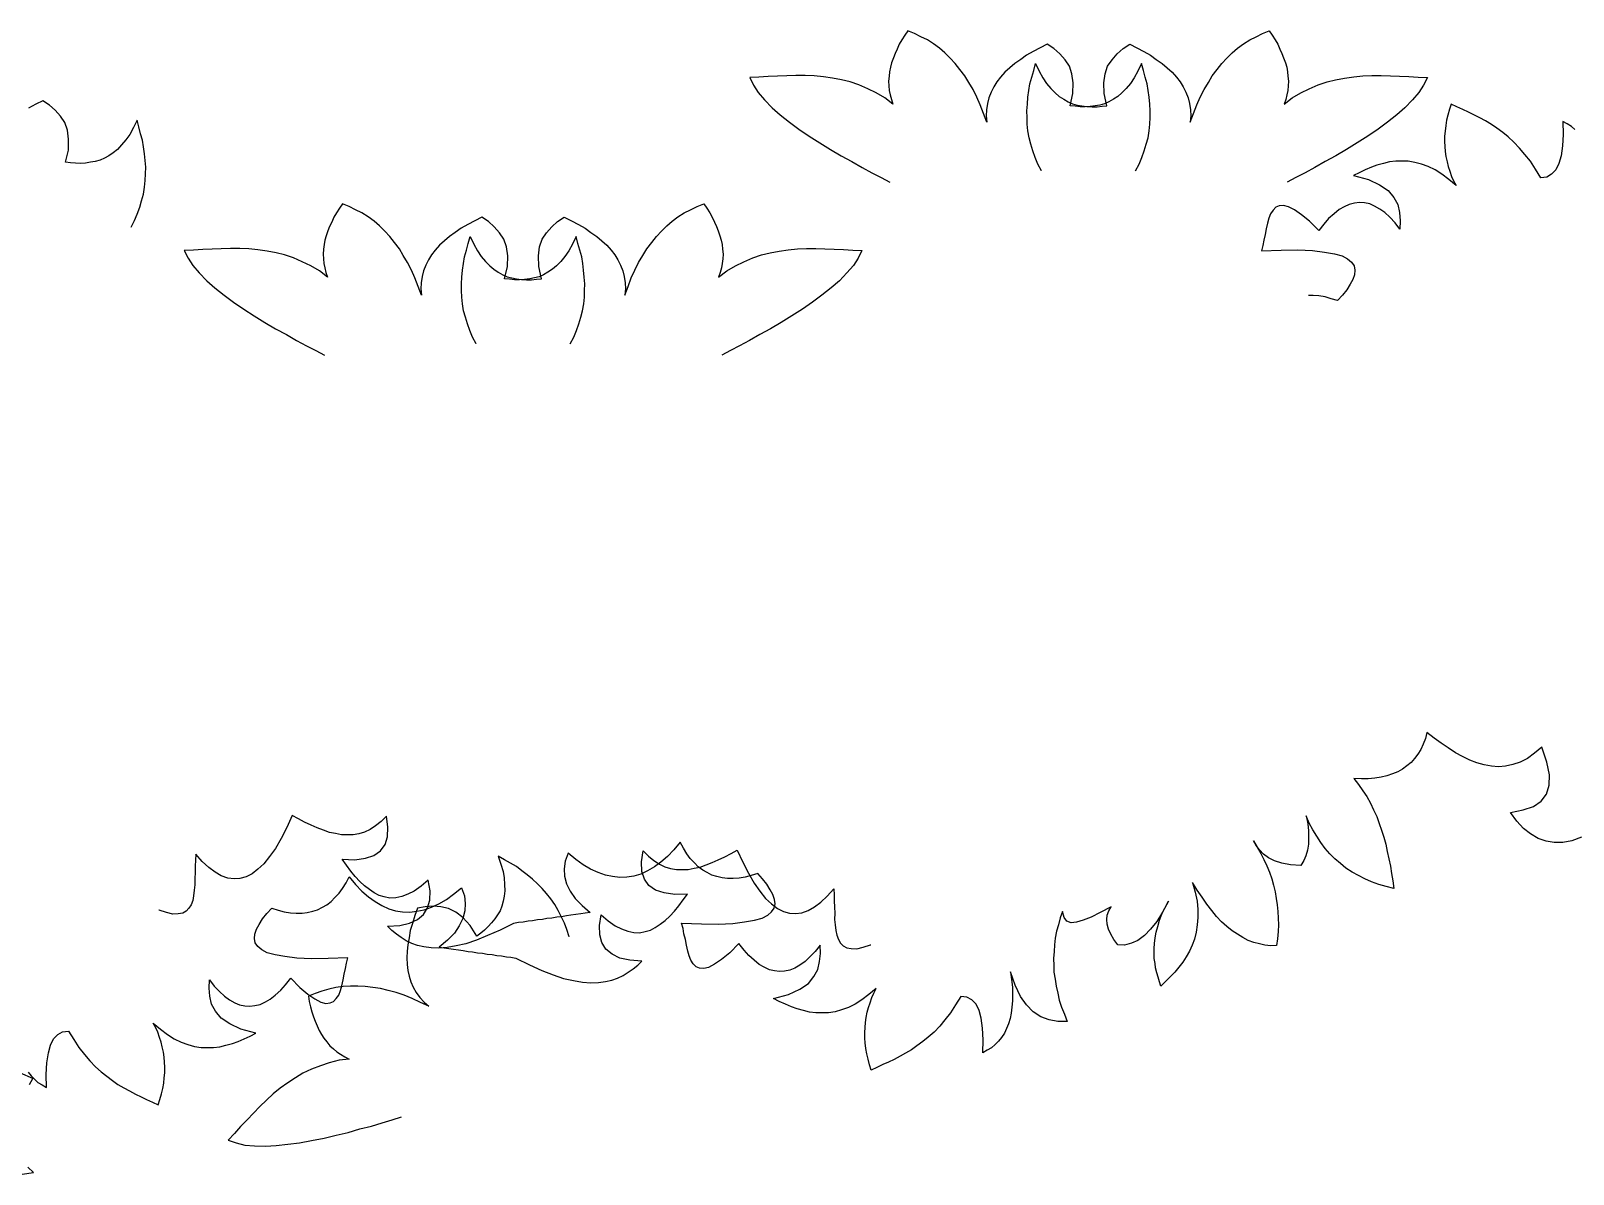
# Model space of a CAD drawing. Extents: x -24232 to 27340, y -23039 to 23489.
# Drawn here: x -10217.3 to -9717.7, y -4729.4 to -4359.1 of the extents above; entities that cross this region are included whole.
import ezdxf

# ---------------------------------------------------------------- set-up
doc = ezdxf.new("R2010")
doc.units = 0
doc.header["$LTSCALE"] = 10
doc.layers.add('1', color=1, linetype='CONTINUOUS')

msp = doc.modelspace()

# ---------------------------------------------------------------- linework, layer by layer
at = {"layer": '1'}
for points in [[(-9859.46, -4404.43), (-9859.46, -4404.43), (-9858.3, -4402.24), (-9857.42, -4400.16), (-9856.65, -4397.93), (-9856.04, -4395.83), (-9855.43, -4393.72), (-9855.07, -4391.45), (-9854.85, -4389.31), (-9854.78, -4387.15), (-9854.7, -4384.99), (-9854.89, -4382.8), (-9855.08, -4380.62), (-9855.4, -4378.42), (-9855.73, -4376.22), (-9856.33, -4374.13), (-9856.93, -4371.91), (-9857.52, -4369.68), (-9857.52, -4369.68), (-9858.71, -4372.14), (-9859.87, -4374.32), (-9861.13, -4376.09), (-9862.51, -4377.72), (-9863.88, -4379.21), (-9865.2, -4380.3), (-9866.65, -4381.24), (-9868.08, -4382.04), (-9869.51, -4382.71), (-9871.03, -4383.11), (-9872.55, -4383.36), (-9874.2, -4383.61), (-9875.83, -4383.71), (-9877.46, -4383.69), (-9879.07, -4383.53), (-9880.67, -4383.37), (-9880.67, -4383.37), (-9879.74, -4379.4), (-9879.66, -4375.89), (-9880.06, -4373.01), (-9880.89, -4370.49), (-9882.32, -4368.45), (-9884.02, -4366.52), (-9885.89, -4364.85), (-9888.05, -4363.41), (-9888.05, -4363.41), (-9890.33, -4364.54), (-9892.62, -4365.81), (-9894.76, -4366.95), (-9896.66, -4368.39), (-9898.55, -4369.69), (-9900.17, -4371.02), (-9901.81, -4372.48), (-9903.19, -4374.11), (-9904.42, -4375.61), (-9905.4, -4377.27), (-9906.24, -4378.95), (-9906.96, -4380.78), (-9907.41, -4382.63), (-9907.75, -4384.63), (-9907.81, -4386.65), (-9907.61, -4388.7), (-9907.61, -4388.7), (-9908.68, -4385.89), (-9909.76, -4383.07), (-9910.86, -4380.53), (-9912.11, -4378.1), (-9913.51, -4375.8), (-9914.79, -4373.64), (-9916.34, -4371.59), (-9917.92, -4369.67), (-9919.5, -4367.89), (-9921.23, -4366.23), (-9922.98, -4364.7), (-9924.87, -4363.3), (-9926.91, -4362.01), (-9928.98, -4361), (-9931.04, -4359.98), (-9933.26, -4359.08), (-9933.26, -4359.08), (-9934.21, -4360.48), (-9935.17, -4362.01), (-9935.99, -4363.42), (-9936.68, -4364.98), (-9937.36, -4366.4), (-9937.91, -4367.83), (-9938.47, -4369.4), (-9938.89, -4370.85), (-9939.17, -4372.31), (-9939.31, -4373.79), (-9939.47, -4375.4), (-9939.35, -4376.9), (-9939.23, -4378.4), (-9938.96, -4379.78), (-9938.57, -4381.31), (-9938.04, -4382.85), (-9938.04, -4382.85), (-9940.68, -4380.83), (-9943.5, -4379.2), (-9946.21, -4377.85), (-9949.07, -4376.62), (-9951.95, -4375.65), (-9954.73, -4374.97), (-9957.66, -4374.41), (-9960.59, -4373.99), (-9963.54, -4373.7), (-9966.51, -4373.54), (-9969.48, -4373.52), (-9972.47, -4373.63), (-9975.46, -4373.74), (-9978.45, -4373.85), (-9981.46, -4374.09), (-9984.45, -4374.21), (-9984.45, -4374.21), (-9983.2, -4376.63), (-9981.68, -4379.08), (-9979.61, -4381.45), (-9977.15, -4384), (-9974.54, -4386.29), (-9971.52, -4388.62), (-9968.5, -4390.95), (-9965.2, -4393.17), (-9961.76, -4395.4), (-9958.31, -4397.51), (-9954.86, -4399.61), (-9951.39, -4401.44), (-9948.06, -4403.39), (-9944.84, -4405.07), (-9941.87, -4406.58), (-9939.04, -4408.08)], [(-9889.94, -4404.43), (-9889.94, -4404.43), (-9891.1, -4402.24), (-9891.98, -4400.16), (-9892.75, -4397.93), (-9893.36, -4395.83), (-9893.97, -4393.72), (-9894.33, -4391.45), (-9894.55, -4389.31), (-9894.62, -4387.15), (-9894.7, -4384.99), (-9894.51, -4382.8), (-9894.32, -4380.62), (-9894, -4378.42), (-9893.67, -4376.22), (-9893.07, -4374.13), (-9892.47, -4371.91), (-9891.88, -4369.68), (-9891.88, -4369.68), (-9890.69, -4372.14), (-9889.53, -4374.32), (-9888.27, -4376.09), (-9886.89, -4377.72), (-9885.52, -4379.21), (-9884.2, -4380.3), (-9882.75, -4381.24), (-9881.31, -4382.04), (-9879.89, -4382.71), (-9878.37, -4383.11), (-9876.85, -4383.36), (-9875.2, -4383.61), (-9873.57, -4383.71), (-9871.94, -4383.69), (-9870.33, -4383.53), (-9868.73, -4383.37), (-9868.73, -4383.37), (-9869.66, -4379.4), (-9869.74, -4375.89), (-9869.34, -4373.01), (-9868.51, -4370.49), (-9867.08, -4368.45), (-9865.38, -4366.52), (-9863.51, -4364.85), (-9861.35, -4363.41), (-9861.35, -4363.41), (-9859.07, -4364.54), (-9856.78, -4365.81), (-9854.64, -4366.95), (-9852.74, -4368.39), (-9850.85, -4369.69), (-9849.23, -4371.02), (-9847.59, -4372.48), (-9846.21, -4374.11), (-9844.98, -4375.61), (-9844, -4377.27), (-9843.16, -4378.95), (-9842.44, -4380.78), (-9841.99, -4382.63), (-9841.65, -4384.63), (-9841.59, -4386.65), (-9841.79, -4388.7), (-9841.79, -4388.7), (-9840.72, -4385.89), (-9839.64, -4383.07), (-9838.54, -4380.53), (-9837.29, -4378.1), (-9835.89, -4375.8), (-9834.61, -4373.64), (-9833.06, -4371.59), (-9831.48, -4369.67), (-9829.9, -4367.89), (-9828.17, -4366.23), (-9826.42, -4364.7), (-9824.53, -4363.3), (-9822.49, -4362.01), (-9820.42, -4361), (-9818.36, -4359.98), (-9816.14, -4359.08), (-9816.14, -4359.08), (-9815.19, -4360.48), (-9814.23, -4362.01), (-9813.41, -4363.42), (-9812.72, -4364.98), (-9812.04, -4366.4), (-9811.49, -4367.83), (-9810.93, -4369.4), (-9810.51, -4370.85), (-9810.23, -4372.31), (-9810.09, -4373.79), (-9809.93, -4375.4), (-9810.05, -4376.9), (-9810.17, -4378.4), (-9810.44, -4379.78), (-9810.83, -4381.31), (-9811.36, -4382.85), (-9811.36, -4382.85), (-9808.72, -4380.83), (-9805.9, -4379.2), (-9803.19, -4377.85), (-9800.33, -4376.62), (-9797.45, -4375.65), (-9794.67, -4374.97), (-9791.74, -4374.41), (-9788.81, -4373.99), (-9785.86, -4373.7), (-9782.89, -4373.54), (-9779.92, -4373.52), (-9776.93, -4373.63), (-9773.94, -4373.74), (-9770.95, -4373.85), (-9767.94, -4374.09), (-9764.95, -4374.21), (-9764.95, -4374.21), (-9766.2, -4376.63), (-9767.72, -4379.08), (-9769.79, -4381.45), (-9772.25, -4384), (-9774.86, -4386.29), (-9777.88, -4388.62), (-9780.9, -4390.95), (-9784.2, -4393.17), (-9787.64, -4395.4), (-9791.09, -4397.51), (-9794.54, -4399.61), (-9798.01, -4401.44), (-9801.34, -4403.39), (-9804.56, -4405.07), (-9807.53, -4406.58), (-9810.36, -4408.08)], [(-10184.86, -4422.72), (-10184.86, -4422.72), (-10183.7, -4420.53), (-10182.82, -4418.45), (-10182.05, -4416.22), (-10181.44, -4414.12), (-10180.83, -4412.01), (-10180.47, -4409.74), (-10180.26, -4407.6), (-10180.18, -4405.44), (-10180.1, -4403.28), (-10180.29, -4401.1), (-10180.48, -4398.91), (-10180.8, -4396.71), (-10181.13, -4394.51), (-10181.74, -4392.42), (-10182.33, -4390.2), (-10182.92, -4387.97), (-10182.92, -4387.97), (-10184.11, -4390.43), (-10185.27, -4392.61), (-10186.53, -4394.38), (-10187.91, -4396.01), (-10189.28, -4397.5), (-10190.6, -4398.59), (-10192.05, -4399.53), (-10193.49, -4400.33), (-10194.91, -4401.01), (-10196.43, -4401.4), (-10197.95, -4401.65), (-10199.6, -4401.9), (-10201.23, -4402.01), (-10202.86, -4401.98), (-10204.47, -4401.82), (-10206.08, -4401.66), (-10206.08, -4401.66), (-10205.14, -4397.69), (-10205.07, -4394.18), (-10205.46, -4391.3), (-10206.29, -4388.78), (-10207.72, -4386.74), (-10209.42, -4384.81), (-10211.29, -4383.14), (-10213.45, -4381.71), (-10213.45, -4381.71), (-10215.73, -4382.83), (-10218.02, -4384.1)], [(-9717.16, -4391.09), (-9718.27, -4390.04), (-9719.68, -4389.22), (-9721.09, -4388.4), (-9721.09, -4388.4), (-9720.97, -4392.61), (-9721.2, -4396.38), (-9721.65, -4399.59), (-9722.31, -4402.1), (-9723.33, -4404.16), (-9724.68, -4405.52), (-9726.26, -4406.44), (-9728.18, -4406.66), (-9728.18, -4406.66), (-9729.94, -4403.91), (-9731.58, -4401.32), (-9733.39, -4399.1), (-9735.08, -4397.04), (-9736.92, -4395.1), (-9738.79, -4393.43), (-9740.54, -4392.03), (-9742.44, -4390.63), (-9744.21, -4389.37), (-9746.13, -4388.23), (-9747.93, -4387.24), (-9749.86, -4386.24), (-9751.67, -4385.38), (-9753.48, -4384.53), (-9755.43, -4383.66), (-9757.24, -4382.8), (-9757.24, -4382.8), (-9757.81, -4384.5), (-9758.27, -4386.36), (-9758.71, -4388.07), (-9759.01, -4389.8), (-9759.18, -4391.55), (-9759.34, -4393.16), (-9759.38, -4394.91), (-9759.27, -4396.55), (-9759.16, -4398.18), (-9758.92, -4399.83), (-9758.54, -4401.5), (-9758.15, -4403.02), (-9757.63, -4404.57), (-9757.11, -4406.24), (-9756.44, -4407.66), (-9755.65, -4409.23), (-9755.65, -4409.23), (-9758.03, -4407.23), (-9760.29, -4405.52), (-9762.45, -4404.09), (-9764.65, -4403.06), (-9766.88, -4402.3), (-9768.99, -4401.68), (-9771.12, -4401.34), (-9773.14, -4401.27), (-9775.18, -4401.34), (-9777.23, -4401.55), (-9779.18, -4402.03), (-9781.27, -4402.64), (-9783.09, -4403.27), (-9785.08, -4404.16), (-9787.06, -4405.04), (-9788.91, -4405.94), (-9788.91, -4405.94), (-9784.03, -4407.24), (-9780.4, -4408.95), (-9777.61, -4410.85), (-9775.8, -4413.06), (-9774.54, -4415.35), (-9773.98, -4417.98), (-9773.7, -4420.58), (-9773.83, -4423.28), (-9773.83, -4423.28), (-9775.39, -4421.23), (-9777.11, -4419.43), (-9778.72, -4417.92), (-9780.37, -4416.81), (-9782.03, -4415.83), (-9783.59, -4415.14), (-9785.32, -4414.83), (-9786.93, -4414.67), (-9788.58, -4414.91), (-9790.24, -4415.29), (-9791.94, -4416.07), (-9793.52, -4417), (-9795.14, -4418.33), (-9796.92, -4419.91), (-9798.45, -4421.66), (-9800.15, -4423.79), (-9800.15, -4423.79), (-9803.1, -4420.79), (-9805.74, -4418.64), (-9808.02, -4417.06), (-9809.95, -4416.05), (-9811.53, -4415.63), (-9812.9, -4415.76), (-9814.03, -4416.19), (-9814.94, -4417.19), (-9815.73, -4418.33), (-9816.27, -4419.76), (-9816.7, -4421.34), (-9817.15, -4423.2), (-9817.47, -4425.06), (-9817.93, -4426.91), (-9818.23, -4428.64), (-9818.67, -4430.36), (-9818.67, -4430.36), (-9812.29, -4430.18), (-9806.86, -4430.04), (-9802.14, -4430.23), (-9798.26, -4430.75), (-9795.07, -4431.34), (-9792.56, -4431.99), (-9790.77, -4432.98), (-9789.52, -4434.05), (-9788.69, -4435.22), (-9788.42, -4436.6), (-9788.56, -4438.07), (-9789.12, -4439.64), (-9789.95, -4441.19), (-9791.08, -4442.97), (-9792.47, -4444.73), (-9794, -4446.47), (-9794, -4446.47), (-9796.1, -4445.86), (-9798.07, -4445.26), (-9800.07, -4444.93), (-9801.96, -4444.87), (-9803.47, -4444.83)], [(-10042.62, -4460.46), (-10042.62, -4460.46), (-10041.45, -4458.28), (-10040.57, -4456.2), (-10039.81, -4453.97), (-10039.2, -4451.87), (-10038.58, -4449.76), (-10038.22, -4447.49), (-10038.01, -4445.35), (-10037.93, -4443.19), (-10037.85, -4441.03), (-10038.05, -4438.84), (-10038.24, -4436.66), (-10038.56, -4434.46), (-10038.88, -4432.26), (-10039.49, -4430.17), (-10040.08, -4427.94), (-10040.68, -4425.72), (-10040.68, -4425.72), (-10041.87, -4428.17), (-10043.03, -4430.36), (-10044.29, -4432.13), (-10045.67, -4433.76), (-10047.03, -4435.25), (-10048.36, -4436.33), (-10049.81, -4437.28), (-10051.24, -4438.08), (-10052.66, -4438.75), (-10054.19, -4439.14), (-10055.7, -4439.4), (-10057.35, -4439.64), (-10058.99, -4439.75), (-10060.61, -4439.73), (-10062.22, -4439.57), (-10063.83, -4439.41), (-10063.83, -4439.41), (-10062.9, -4435.44), (-10062.82, -4431.93), (-10063.21, -4429.04), (-10064.05, -4426.52), (-10065.47, -4424.49), (-10067.18, -4422.56), (-10069.04, -4420.89), (-10071.2, -4419.45), (-10071.2, -4419.45), (-10073.48, -4420.58), (-10075.77, -4421.85), (-10077.92, -4422.99), (-10079.82, -4424.43), (-10081.71, -4425.73), (-10083.33, -4427.06), (-10084.96, -4428.52), (-10086.34, -4430.15), (-10087.57, -4431.65), (-10088.55, -4433.31), (-10089.39, -4434.99), (-10090.12, -4436.81), (-10090.57, -4438.67), (-10090.9, -4440.66), (-10090.97, -4442.69), (-10090.76, -4444.74), (-10090.76, -4444.74), (-10091.84, -4441.93), (-10092.92, -4439.11), (-10094.02, -4436.56), (-10095.27, -4434.14), (-10096.67, -4431.83), (-10097.94, -4429.68), (-10099.5, -4427.63), (-10101.07, -4425.71), (-10102.66, -4423.93), (-10104.39, -4422.27), (-10106.13, -4420.74), (-10108.03, -4419.34), (-10110.07, -4418.05), (-10112.13, -4417.04), (-10114.2, -4416.02), (-10116.41, -4415.12), (-10116.41, -4415.12), (-10117.36, -4416.52), (-10118.33, -4418.05), (-10119.14, -4419.46), (-10119.84, -4421.01), (-10120.52, -4422.44), (-10121.07, -4423.87), (-10121.63, -4425.44), (-10122.04, -4426.89), (-10122.32, -4428.35), (-10122.47, -4429.83), (-10122.63, -4431.44), (-10122.5, -4432.94), (-10122.38, -4434.44), (-10122.11, -4435.82), (-10121.72, -4437.35), (-10121.2, -4438.89), (-10121.2, -4438.89), (-10123.84, -4436.87), (-10126.66, -4435.24), (-10129.37, -4433.89), (-10132.23, -4432.66), (-10135.11, -4431.69), (-10137.89, -4431.01), (-10140.81, -4430.45), (-10143.75, -4430.03), (-10146.7, -4429.74), (-10149.66, -4429.58), (-10152.64, -4429.56), (-10155.63, -4429.67), (-10158.62, -4429.78), (-10161.61, -4429.89), (-10164.61, -4430.13), (-10167.6, -4430.24), (-10167.6, -4430.24), (-10166.35, -4432.67), (-10164.84, -4435.12), (-10162.77, -4437.49), (-10160.31, -4440.04), (-10157.69, -4442.33), (-10154.67, -4444.66), (-10151.65, -4446.99), (-10148.35, -4449.21), (-10144.92, -4451.44), (-10141.47, -4453.54), (-10138.02, -4455.65), (-10134.54, -4457.48), (-10131.22, -4459.43), (-10127.99, -4461.1), (-10125.03, -4462.62), (-10122.2, -4464.11)], [(-10073.09, -4460.46), (-10073.09, -4460.46), (-10074.26, -4458.28), (-10075.14, -4456.2), (-10075.9, -4453.97), (-10076.52, -4451.87), (-10077.13, -4449.76), (-10077.49, -4447.49), (-10077.7, -4445.35), (-10077.78, -4443.19), (-10077.86, -4441.03), (-10077.67, -4438.84), (-10077.48, -4436.66), (-10077.15, -4434.46), (-10076.83, -4432.26), (-10076.22, -4430.17), (-10075.63, -4427.94), (-10075.04, -4425.72), (-10075.04, -4425.72), (-10073.85, -4428.17), (-10072.68, -4430.36), (-10071.42, -4432.13), (-10070.04, -4433.76), (-10068.68, -4435.25), (-10067.35, -4436.33), (-10065.9, -4437.28), (-10064.47, -4438.08), (-10063.05, -4438.75), (-10061.52, -4439.14), (-10060.01, -4439.4), (-10058.36, -4439.64), (-10056.72, -4439.75), (-10055.1, -4439.73), (-10053.49, -4439.57), (-10051.88, -4439.41), (-10051.88, -4439.41), (-10052.81, -4435.44), (-10052.89, -4431.93), (-10052.5, -4429.04), (-10051.66, -4426.52), (-10050.24, -4424.49), (-10048.54, -4422.56), (-10046.67, -4420.89), (-10044.51, -4419.45), (-10044.51, -4419.45), (-10042.23, -4420.58), (-10039.94, -4421.85), (-10037.79, -4422.99), (-10035.89, -4424.43), (-10034, -4425.73), (-10032.38, -4427.06), (-10030.75, -4428.52), (-10029.37, -4430.15), (-10028.14, -4431.65), (-10027.16, -4433.31), (-10026.32, -4434.99), (-10025.6, -4436.81), (-10025.14, -4438.67), (-10024.81, -4440.66), (-10024.74, -4442.69), (-10024.95, -4444.74), (-10024.95, -4444.74), (-10023.87, -4441.93), (-10022.8, -4439.11), (-10021.69, -4436.56), (-10020.44, -4434.14), (-10019.05, -4431.83), (-10017.77, -4429.68), (-10016.21, -4427.63), (-10014.64, -4425.71), (-10013.06, -4423.93), (-10011.32, -4422.27), (-10009.58, -4420.74), (-10007.69, -4419.34), (-10005.65, -4418.05), (-10003.58, -4417.04), (-10001.51, -4416.02), (-9999.3, -4415.12), (-9999.3, -4415.12), (-9998.35, -4416.52), (-9997.39, -4418.05), (-9996.57, -4419.46), (-9995.87, -4421.01), (-9995.19, -4422.44), (-9994.64, -4423.87), (-9994.08, -4425.44), (-9993.67, -4426.89), (-9993.39, -4428.35), (-9993.24, -4429.83), (-9993.08, -4431.44), (-9993.21, -4432.94), (-9993.33, -4434.44), (-9993.6, -4435.82), (-9993.99, -4437.35), (-9994.52, -4438.89), (-9994.52, -4438.89), (-9991.87, -4436.87), (-9989.05, -4435.24), (-9986.34, -4433.89), (-9983.49, -4432.66), (-9980.6, -4431.69), (-9977.82, -4431.01), (-9974.9, -4430.45), (-9971.96, -4430.03), (-9969.01, -4429.74), (-9966.05, -4429.58), (-9963.07, -4429.56), (-9960.08, -4429.67), (-9957.09, -4429.78), (-9954.1, -4429.89), (-9951.1, -4430.13), (-9948.11, -4430.24), (-9948.11, -4430.24), (-9949.36, -4432.67), (-9950.88, -4435.12), (-9952.94, -4437.49), (-9955.4, -4440.04), (-9958.02, -4442.33), (-9961.04, -4444.66), (-9964.06, -4446.99), (-9967.36, -4449.21), (-9970.8, -4451.44), (-9974.24, -4453.54), (-9977.69, -4455.65), (-9981.17, -4457.48), (-9984.5, -4459.43), (-9987.72, -4461.1), (-9990.68, -4462.62), (-9993.51, -4464.11)], [(-9714.99, -4620.31), (-9718.13, -4621.43), (-9721.05, -4621.99), (-9723.9, -4622), (-9726.51, -4621.58), (-9729.03, -4620.75), (-9731.48, -4619.23), (-9733.83, -4617.43), (-9735.96, -4615.06), (-9737.99, -4612.29), (-9737.99, -4612.29), (-9733.87, -4611.47), (-9730.6, -4610.34), (-9728.06, -4608.6), (-9726.38, -4606.4), (-9725.46, -4603.46), (-9725.38, -4600.07), (-9726.2, -4595.95), (-9727.89, -4591.11), (-9727.89, -4591.11), (-9730.27, -4593.11), (-9732.54, -4594.82), (-9734.86, -4596), (-9737.22, -4596.77), (-9739.61, -4597.28), (-9741.89, -4597.5), (-9744.21, -4597.33), (-9746.55, -4596.88), (-9748.93, -4596.17), (-9751.18, -4595.31), (-9753.59, -4594.19), (-9755.88, -4592.93), (-9758.2, -4591.4), (-9760.52, -4589.87), (-9762.72, -4588.19), (-9765.06, -4586.39), (-9765.06, -4586.39), (-9765.54, -4588.33), (-9766.31, -4590.17), (-9767.09, -4591.87), (-9768.02, -4593.45), (-9769.11, -4594.78), (-9770.19, -4596.1), (-9771.58, -4597.19), (-9772.96, -4598.27), (-9774.5, -4599.1), (-9776.19, -4599.81), (-9778.03, -4600.4), (-9779.88, -4600.85), (-9782.01, -4601.2), (-9784.16, -4601.41), (-9786.33, -4601.35), (-9788.77, -4601.32), (-9788.77, -4601.32), (-9787.23, -4603.2), (-9785.81, -4605.23), (-9784.54, -4607.13), (-9783.38, -4609.32), (-9782.36, -4611.39), (-9781.33, -4613.59), (-9780.57, -4615.82), (-9779.81, -4618.04), (-9779.05, -4620.27), (-9778.42, -4622.51), (-9777.91, -4624.9), (-9777.41, -4627.28), (-9776.9, -4629.67), (-9776.53, -4632.07), (-9776.15, -4634.47), (-9775.78, -4636.87), (-9775.78, -4636.87), (-9778.27, -4636.31), (-9780.65, -4635.59), (-9783.03, -4634.75), (-9785.16, -4633.74), (-9787.3, -4632.73), (-9789.31, -4631.57), (-9791.33, -4630.28), (-9793.1, -4628.83), (-9794.88, -4627.25), (-9796.53, -4625.65), (-9798.05, -4623.91), (-9799.46, -4622.01), (-9800.74, -4619.97), (-9802.03, -4617.93), (-9803.19, -4615.75), (-9804.23, -4613.41), (-9804.23, -4613.41), (-9803.71, -4615.93), (-9803.49, -4618.21), (-9803.4, -4620.51), (-9803.47, -4622.55), (-9803.82, -4624.48), (-9804.32, -4626.29), (-9804.98, -4627.84), (-9805.9, -4629.42), (-9805.9, -4629.42), (-9809.31, -4629.22), (-9812.07, -4628.68), (-9814.44, -4627.96), (-9816.44, -4626.94), (-9818.05, -4625.75), (-9819.27, -4624.38), (-9820.35, -4622.99), (-9821.31, -4621.46), (-9821.31, -4621.46), (-9820.03, -4623.5), (-9818.88, -4625.56), (-9817.88, -4627.49), (-9816.99, -4629.57), (-9816.11, -4631.65), (-9815.36, -4633.74), (-9814.75, -4635.85), (-9814.27, -4637.97), (-9813.92, -4640.1), (-9813.58, -4642.23), (-9813.36, -4644.38), (-9813.29, -4646.54), (-9813.21, -4648.7), (-9813.26, -4650.87), (-9813.44, -4653.19), (-9813.77, -4655.39), (-9813.77, -4655.39), (-9815.66, -4655.44), (-9817.57, -4655.22), (-9819.37, -4654.86), (-9821.18, -4654.36), (-9823, -4653.73), (-9824.72, -4652.81), (-9826.45, -4651.76), (-9828.19, -4650.58), (-9829.94, -4649.27), (-9831.59, -4647.67), (-9833.25, -4645.94), (-9834.79, -4644.06), (-9836.34, -4642.04), (-9837.92, -4639.76), (-9839.5, -4637.48), (-9840.98, -4634.92), (-9840.98, -4634.92), (-9840.12, -4638.08), (-9839.56, -4641.01), (-9839.3, -4643.69), (-9839.31, -4646.26), (-9839.48, -4648.72), (-9839.79, -4651.05), (-9840.38, -4653.28), (-9841.13, -4655.25), (-9842.02, -4657.23), (-9843.06, -4659.09), (-9844.1, -4660.82), (-9845.43, -4662.44), (-9846.76, -4664.06), (-9848.24, -4665.56), (-9849.72, -4667.06), (-9851.33, -4668.58), (-9851.33, -4668.58), (-9851.74, -4667.13), (-9852.16, -4665.68), (-9852.57, -4664.23), (-9853, -4662.65), (-9853.14, -4661.17), (-9853.44, -4659.58), (-9853.46, -4657.95), (-9853.49, -4656.33), (-9853.38, -4654.69), (-9853.15, -4652.91), (-9852.78, -4651.11), (-9852.3, -4649.17), (-9851.68, -4647.21), (-9850.92, -4645.24), (-9849.92, -4643.11), (-9848.77, -4640.97), (-9848.77, -4640.97), (-9850.72, -4644.55), (-9852.59, -4647.57), (-9854.64, -4650.08), (-9856.6, -4652.17), (-9858.75, -4653.74), (-9860.83, -4654.62), (-9863.07, -4655.25), (-9865.24, -4655.19), (-9865.24, -4655.19), (-9866.5, -4653.42), (-9867.48, -4651.75), (-9868.19, -4650.06), (-9868.62, -4648.48), (-9868.76, -4647.01), (-9868.64, -4645.5), (-9868.1, -4644.1), (-9867.41, -4642.81), (-9867.41, -4642.81), (-9870.89, -4644.64), (-9873.86, -4646.15), (-9876.46, -4647.22), (-9878.56, -4647.84), (-9880.31, -4648.01), (-9881.71, -4647.47), (-9882.64, -4646.34), (-9883.11, -4644.36), (-9883.11, -4644.36), (-9883.85, -4646.46), (-9884.44, -4648.69), (-9885.04, -4650.78), (-9885.5, -4652.99), (-9885.69, -4655.18), (-9885.88, -4657.36), (-9886.07, -4659.55), (-9885.98, -4661.84), (-9885.91, -4664), (-9885.55, -4666.27), (-9885.19, -4668.53), (-9884.69, -4670.79), (-9884.2, -4673.04), (-9883.42, -4675.4), (-9882.53, -4677.62), (-9881.62, -4679.96), (-9881.62, -4679.96), (-9884.6, -4679.99), (-9887.49, -4679.46), (-9890.16, -4678.5), (-9892.63, -4676.85), (-9894.74, -4674.62), (-9896.78, -4671.85), (-9898.49, -4668.22), (-9900, -4663.9), (-9900, -4663.9), (-9899.61, -4666.44), (-9899.37, -4668.85), (-9899.28, -4671.15), (-9899.34, -4673.32), (-9899.54, -4675.37), (-9899.76, -4677.29), (-9900.12, -4679.08), (-9900.64, -4680.76), (-9901.29, -4682.31), (-9901.97, -4683.73), (-9902.91, -4685.18), (-9903.87, -4686.36), (-9904.99, -4687.42), (-9906.1, -4688.48), (-9907.51, -4689.29), (-9908.92, -4690.11), (-9908.92, -4690.11), (-9908.79, -4685.9), (-9909.03, -4682.13), (-9909.48, -4678.92), (-9910.14, -4676.42), (-9911.15, -4674.35), (-9912.51, -4672.99), (-9914.09, -4672.07), (-9916.01, -4671.85), (-9916.01, -4671.85), (-9917.77, -4674.6), (-9919.4, -4677.2), (-9921.22, -4679.41), (-9922.91, -4681.47), (-9924.75, -4683.41), (-9926.61, -4685.08), (-9928.37, -4686.48), (-9930.27, -4687.88), (-9932.04, -4689.14), (-9933.96, -4690.28), (-9935.75, -4691.27), (-9937.69, -4692.27), (-9939.5, -4693.13), (-9941.31, -4693.98), (-9943.25, -4694.85), (-9945.07, -4695.71), (-9945.07, -4695.71), (-9945.64, -4694.01), (-9946.09, -4692.15), (-9946.53, -4690.44), (-9946.84, -4688.71), (-9947.01, -4686.96), (-9947.17, -4685.35), (-9947.21, -4683.6), (-9947.1, -4681.96), (-9946.99, -4680.33), (-9946.75, -4678.68), (-9946.37, -4677.02), (-9945.98, -4675.49), (-9945.45, -4673.95), (-9944.94, -4672.27), (-9944.27, -4670.85), (-9943.48, -4669.28), (-9943.48, -4669.28), (-9945.85, -4671.28), (-9948.12, -4672.99), (-9950.28, -4674.42), (-9952.48, -4675.45), (-9954.71, -4676.21), (-9956.82, -4676.83), (-9958.95, -4677.17), (-9960.97, -4677.24), (-9963.01, -4677.17), (-9965.06, -4676.97), (-9967.01, -4676.48), (-9969.1, -4675.87), (-9970.92, -4675.24), (-9972.9, -4674.35), (-9974.89, -4673.47), (-9976.74, -4672.57), (-9976.74, -4672.57), (-9971.85, -4671.27), (-9968.23, -4669.56), (-9965.44, -4667.66), (-9963.63, -4665.45), (-9962.36, -4663.16), (-9961.81, -4660.53), (-9961.53, -4657.93), (-9961.66, -4655.23), (-9961.66, -4655.23), (-9963.22, -4657.28), (-9964.93, -4659.08), (-9966.54, -4660.59), (-9968.2, -4661.7), (-9969.86, -4662.68), (-9971.42, -4663.37), (-9973.15, -4663.68), (-9974.76, -4663.84), (-9976.4, -4663.6), (-9978.07, -4663.22), (-9979.77, -4662.44), (-9981.35, -4661.51), (-9982.97, -4660.18), (-9984.75, -4658.6), (-9986.28, -4656.85), (-9987.98, -4654.72), (-9987.98, -4654.72), (-9990.93, -4657.72), (-9993.56, -4659.87), (-9995.85, -4661.45), (-9997.78, -4662.46), (-9999.36, -4662.88), (-10000.73, -4662.75), (-10001.85, -4662.32), (-10002.76, -4661.32), (-10003.55, -4660.18), (-10004.1, -4658.75), (-10004.53, -4657.17), (-10004.98, -4655.31), (-10005.3, -4653.45), (-10005.76, -4651.6), (-10006.06, -4649.87), (-10006.5, -4648.15), (-10006.5, -4648.15), (-10000.12, -4648.33), (-9994.69, -4648.48), (-9989.97, -4648.28), (-9986.09, -4647.76), (-9982.9, -4647.18), (-9980.39, -4646.52), (-9978.6, -4645.53), (-9977.35, -4644.46), (-9976.51, -4643.29), (-9976.24, -4641.91), (-9976.39, -4640.44), (-9976.95, -4638.87), (-9977.78, -4637.33), (-9978.9, -4635.54), (-9980.3, -4633.78), (-9981.82, -4632.04), (-9981.82, -4632.04), (-9983.93, -4632.65), (-9985.9, -4633.25), (-9987.9, -4633.59), (-9989.79, -4633.64), (-9991.68, -4633.69), (-9993.33, -4633.44), (-9995.13, -4633.08), (-9996.67, -4632.56), (-9998.24, -4631.76), (-9999.67, -4630.96), (-10001.13, -4629.88), (-10002.34, -4628.65), (-10003.7, -4627.16), (-10004.8, -4625.64), (-10005.92, -4623.86), (-10006.93, -4621.92), (-10006.93, -4621.92), (-10008.98, -4624.43), (-10011.08, -4626.53), (-10013.2, -4628.37), (-10015.34, -4629.93), (-10017.52, -4631.23), (-10019.72, -4632.26), (-10021.96, -4632.89), (-10024.23, -4633.25), (-10026.52, -4633.34), (-10028.85, -4633.03), (-10031.2, -4632.58), (-10033.58, -4631.73), (-10036, -4630.62), (-10038.43, -4629.23), (-10040.77, -4627.57), (-10043.27, -4625.51), (-10043.27, -4625.51), (-10044.24, -4628.05), (-10044.54, -4630.51), (-10044.43, -4632.94), (-10043.78, -4635.45), (-10042.6, -4637.77), (-10041.01, -4640.19), (-10038.76, -4642.4), (-10036.09, -4644.71), (-10036.09, -4644.71), (-10037.7, -4644.87), (-10039.16, -4645.15), (-10040.77, -4645.31), (-10042.37, -4645.6), (-10043.85, -4645.75), (-10045.44, -4646.04), (-10046.92, -4646.19), (-10048.51, -4646.48), (-10050.12, -4646.64), (-10051.58, -4646.92), (-10053.19, -4647.08), (-10054.79, -4647.37), (-10056.26, -4647.52), (-10057.86, -4647.81), (-10059.34, -4647.95), (-10060.93, -4648.25), (-10060.93, -4648.25), (-10065.32, -4650.44), (-10069.34, -4652.19), (-10072.99, -4653.64), (-10076.4, -4654.79), (-10079.58, -4655.51), (-10082.5, -4656.07), (-10085.2, -4656.2), (-10087.64, -4656.17), (-10089.97, -4655.86), (-10092.05, -4655.38), (-10093.87, -4654.75), (-10095.72, -4653.85), (-10097.32, -4652.79), (-10098.91, -4651.73), (-10100.38, -4650.52), (-10101.74, -4649.16), (-10101.74, -4649.16), (-10097.84, -4648.91), (-10094.66, -4648.19), (-10092.07, -4646.99), (-10090.07, -4645.3), (-10088.79, -4643.14), (-10088.09, -4640.64), (-10087.98, -4637.65), (-10088.59, -4634.19), (-10088.59, -4634.19), (-10090.83, -4636.17), (-10093.12, -4637.75), (-10095.18, -4638.77), (-10097.14, -4639.5), (-10099.13, -4639.97), (-10101.02, -4640.02), (-10102.81, -4639.65), (-10104.49, -4639.14), (-10106.06, -4638.35), (-10107.65, -4637.29), (-10109.26, -4636.09), (-10110.76, -4634.62), (-10112.27, -4633.01), (-10113.66, -4631.25), (-10115.07, -4629.35), (-10116.48, -4627.46), (-10116.48, -4627.46), (-10112.4, -4627.6), (-10108.93, -4627.12), (-10106.18, -4626.17), (-10104.01, -4624.74), (-10102.59, -4622.71), (-10101.76, -4620.19), (-10101.66, -4617.06), (-10102.15, -4613.45), (-10102.15, -4613.45), (-10103.87, -4615.25), (-10105.63, -4616.64), (-10107.41, -4617.77), (-10109.22, -4618.62), (-10111.06, -4619.21), (-10112.93, -4619.53), (-10114.82, -4619.58), (-10116.72, -4619.5), (-10118.65, -4619.15), (-10120.58, -4618.79), (-10122.55, -4618.04), (-10124.52, -4617.29), (-10126.51, -4616.4), (-10128.64, -4615.39), (-10130.63, -4614.37), (-10132.64, -4613.22), (-10132.64, -4613.22), (-10134.42, -4617.18), (-10136.23, -4620.75), (-10138.09, -4623.91), (-10139.99, -4626.54), (-10141.79, -4628.88), (-10143.78, -4630.7), (-10145.67, -4632.11), (-10147.61, -4633.11), (-10149.58, -4633.71), (-10151.47, -4633.76), (-10153.52, -4633.56), (-10155.62, -4632.82), (-10157.63, -4631.66), (-10159.68, -4630.11), (-10161.77, -4628.14), (-10163.9, -4625.78), (-10163.9, -4625.78), (-10163.98, -4627.69), (-10164.05, -4629.72), (-10164.12, -4631.76), (-10164.21, -4633.67), (-10164.14, -4635.69), (-10164.37, -4637.47), (-10164.6, -4639.26), (-10164.86, -4640.77), (-10165.4, -4642.18), (-10166.1, -4643.33), (-10166.95, -4644.23), (-10168.11, -4644.89), (-10169.57, -4645.17), (-10171.33, -4645.2), (-10173.41, -4644.73), (-10175.79, -4643.88), (-10175.79, -4643.88), (-10175.89, -4643.98)], [(-10218.22, -4696.41), (-10217.25, -4697.59), (-10216.14, -4698.65), (-10215.02, -4699.71), (-10213.61, -4700.52), (-10212.2, -4701.34), (-10212.2, -4701.34), (-10212.33, -4697.13), (-10212.09, -4693.36), (-10211.64, -4690.16), (-10210.99, -4687.65), (-10209.97, -4685.58), (-10208.62, -4684.23), (-10207.04, -4683.3), (-10205.12, -4683.08), (-10205.12, -4683.08), (-10203.36, -4685.83), (-10201.72, -4688.43), (-10199.91, -4690.64), (-10198.21, -4692.7), (-10196.37, -4694.64), (-10194.51, -4696.32), (-10192.75, -4697.71), (-10190.86, -4699.12), (-10189.09, -4700.37), (-10187.17, -4701.51), (-10185.37, -4702.5), (-10183.44, -4703.51), (-10181.63, -4704.36), (-10179.81, -4705.22), (-10177.87, -4706.09), (-10176.06, -4706.94), (-10176.06, -4706.94), (-10175.48, -4705.24), (-10175.03, -4703.39), (-10174.59, -4701.67), (-10174.28, -4699.94), (-10174.11, -4698.2), (-10173.95, -4696.59), (-10173.91, -4694.83), (-10174.02, -4693.2), (-10174.13, -4691.56), (-10174.38, -4689.91), (-10174.75, -4688.25), (-10175.14, -4686.72), (-10175.67, -4685.18), (-10176.18, -4683.5), (-10176.85, -4682.08), (-10177.65, -4680.51), (-10177.65, -4680.51), (-10175.27, -4682.51), (-10173, -4684.22), (-10170.84, -4685.66), (-10168.64, -4686.69), (-10166.41, -4687.45), (-10164.31, -4688.06), (-10162.17, -4688.41), (-10160.15, -4688.47), (-10158.11, -4688.4), (-10156.06, -4688.2), (-10154.12, -4687.71), (-10152.03, -4687.11), (-10150.2, -4686.48), (-10148.22, -4685.59), (-10146.24, -4684.7), (-10144.39, -4683.8), (-10144.39, -4683.8), (-10149.27, -4682.5), (-10152.89, -4680.79), (-10155.68, -4678.89), (-10157.5, -4676.68), (-10158.76, -4674.39), (-10159.31, -4671.76), (-10159.6, -4669.16), (-10159.47, -4666.47), (-10159.47, -4666.47), (-10157.91, -4668.52), (-10156.19, -4670.31), (-10154.58, -4671.82), (-10152.93, -4672.94), (-10151.26, -4673.91), (-10149.71, -4674.61), (-10147.98, -4674.91), (-10146.37, -4675.07), (-10144.72, -4674.83), (-10143.06, -4674.45), (-10141.35, -4673.67), (-10139.77, -4672.74), (-10138.15, -4671.42), (-10136.37, -4669.83), (-10134.84, -4668.09), (-10133.14, -4665.95), (-10133.14, -4665.95), (-10130.19, -4668.95), (-10127.56, -4671.11), (-10125.28, -4672.69), (-10123.35, -4673.69), (-10121.76, -4674.12), (-10120.4, -4673.98), (-10119.27, -4673.55), (-10118.36, -4672.56), (-10117.57, -4671.42), (-10117.02, -4669.98), (-10116.59, -4668.4), (-10116.14, -4666.55), (-10115.82, -4664.68), (-10115.37, -4662.83), (-10115.06, -4661.1), (-10114.62, -4659.39), (-10114.62, -4659.39), (-10121, -4659.57), (-10126.43, -4659.71), (-10131.15, -4659.51), (-10135.03, -4658.99), (-10138.22, -4658.41), (-10140.73, -4657.75), (-10142.53, -4656.76), (-10143.78, -4655.69), (-10144.61, -4654.53), (-10144.88, -4653.15), (-10144.73, -4651.67), (-10144.17, -4650.1), (-10143.34, -4648.56), (-10142.22, -4646.77), (-10140.83, -4645.02), (-10139.3, -4643.27), (-10139.3, -4643.27), (-10137.19, -4643.88), (-10135.22, -4644.49), (-10133.22, -4644.82), (-10131.33, -4644.87), (-10129.44, -4644.92), (-10127.79, -4644.68), (-10126, -4644.31), (-10124.45, -4643.79), (-10122.89, -4643), (-10121.45, -4642.19), (-10119.99, -4641.11), (-10118.79, -4639.88), (-10117.42, -4638.39), (-10116.32, -4636.87), (-10115.2, -4635.09), (-10114.2, -4633.16), (-10114.2, -4633.16), (-10112.14, -4635.66), (-10110.05, -4637.76), (-10107.93, -4639.6), (-10105.78, -4641.16), (-10103.6, -4642.46), (-10101.4, -4643.49), (-10099.16, -4644.12), (-10096.9, -4644.48), (-10094.6, -4644.57), (-10092.27, -4644.26), (-10089.93, -4643.81), (-10087.54, -4642.97), (-10085.13, -4641.85), (-10082.69, -4640.47), (-10080.36, -4638.8), (-10077.85, -4636.75), (-10077.85, -4636.75), (-10076.88, -4639.28), (-10076.59, -4641.75), (-10076.69, -4644.17), (-10077.34, -4646.68), (-10078.52, -4649), (-10080.11, -4651.42), (-10082.36, -4653.63), (-10085.03, -4655.94), (-10085.03, -4655.94), (-10083.42, -4656.1), (-10081.96, -4656.38), (-10080.35, -4656.54), (-10078.75, -4656.83), (-10077.28, -4656.98), (-10075.68, -4657.27), (-10074.21, -4657.42), (-10072.61, -4657.71), (-10071, -4657.87), (-10069.54, -4658.15), (-10067.93, -4658.31), (-10066.33, -4658.6), (-10064.86, -4658.75), (-10063.26, -4659.04), (-10061.79, -4659.19), (-10060.19, -4659.48), (-10060.19, -4659.48), (-10055.8, -4661.67), (-10051.78, -4663.43), (-10048.13, -4664.87), (-10044.72, -4666.02), (-10041.54, -4666.74), (-10038.62, -4667.3), (-10035.92, -4667.43), (-10033.48, -4667.4), (-10031.15, -4667.09), (-10029.07, -4666.62), (-10027.25, -4665.98), (-10025.4, -4665.08), (-10023.81, -4664.02), (-10022.21, -4662.96), (-10020.74, -4661.75), (-10019.39, -4660.4), (-10019.39, -4660.4), (-10023.29, -4660.15), (-10026.47, -4659.43), (-10029.06, -4658.22), (-10031.06, -4656.54), (-10032.33, -4654.38), (-10033.03, -4651.87), (-10033.14, -4648.88), (-10032.53, -4645.42), (-10032.53, -4645.42), (-10030.29, -4647.4), (-10028.01, -4648.98), (-10025.94, -4650), (-10023.98, -4650.73), (-10022, -4651.2), (-10020.11, -4651.25), (-10018.31, -4650.89), (-10016.64, -4650.38), (-10015.07, -4649.58), (-10013.47, -4648.52), (-10011.87, -4647.33), (-10010.37, -4645.85), (-10008.85, -4644.24), (-10007.46, -4642.48), (-10006.05, -4640.59), (-10004.65, -4638.7), (-10004.65, -4638.7), (-10008.72, -4638.83), (-10012.2, -4638.36), (-10014.95, -4637.41), (-10017.11, -4635.98), (-10018.53, -4633.94), (-10019.37, -4631.42), (-10019.47, -4628.29), (-10018.97, -4624.69), (-10018.97, -4624.69), (-10017.25, -4626.48), (-10015.5, -4627.87), (-10013.71, -4629), (-10011.9, -4629.85), (-10010.06, -4630.44), (-10008.2, -4630.76), (-10006.31, -4630.81), (-10004.4, -4630.73), (-10002.47, -4630.38), (-10000.54, -4630.03), (-9998.57, -4629.27), (-9996.6, -4628.52), (-9994.62, -4627.63), (-9992.49, -4626.63), (-9990.49, -4625.6), (-9988.48, -4624.45), (-9988.48, -4624.45), (-9986.71, -4628.42), (-9984.89, -4631.98), (-9983.04, -4635.14), (-9981.13, -4637.77), (-9979.33, -4640.11), (-9977.34, -4641.93), (-9975.45, -4643.34), (-9973.52, -4644.34), (-9971.55, -4644.94), (-9969.66, -4645), (-9967.6, -4644.79), (-9965.5, -4644.05), (-9963.49, -4642.9), (-9961.44, -4641.34), (-9959.35, -4639.38), (-9957.22, -4637.02), (-9957.22, -4637.02), (-9957.14, -4638.92), (-9957.07, -4640.96), (-9957, -4643), (-9956.92, -4644.9), (-9956.98, -4646.92), (-9956.75, -4648.71), (-9956.52, -4650.49), (-9956.26, -4652.01), (-9955.73, -4653.41), (-9955.03, -4654.57), (-9954.17, -4655.46), (-9953.01, -4656.12), (-9951.55, -4656.4), (-9949.8, -4656.44), (-9947.72, -4655.96), (-9945.33, -4655.12), (-9945.33, -4655.12), (-9945.24, -4655.21)], [(-10042.96, -4652.58), (-10042.96, -4652.58), (-10043.66, -4650.2), (-10044.49, -4648.1), (-10045.5, -4645.97), (-10046.54, -4644.04), (-10047.57, -4642.11), (-10048.9, -4640.23), (-10050.26, -4638.55), (-10051.71, -4636.96), (-10053.17, -4635.36), (-10054.83, -4633.93), (-10056.5, -4632.51), (-10058.27, -4631.16), (-10060.04, -4629.82), (-10061.94, -4628.75), (-10063.92, -4627.58), (-10065.9, -4626.4), (-10065.9, -4626.4), (-10065.03, -4628.99), (-10064.33, -4631.36), (-10063.99, -4633.51), (-10063.84, -4635.64), (-10063.77, -4637.66), (-10063.95, -4639.36), (-10064.33, -4641.05), (-10064.79, -4642.63), (-10065.33, -4644.1), (-10066.15, -4645.45), (-10067.05, -4646.69), (-10068.06, -4648.02), (-10069.15, -4649.24), (-10070.33, -4650.36), (-10071.59, -4651.37), (-10072.85, -4652.39), (-10072.85, -4652.39), (-10074.96, -4648.9), (-10077.37, -4646.34), (-10079.67, -4644.55), (-10082.03, -4643.34), (-10084.47, -4642.88), (-10087.04, -4642.69), (-10089.54, -4642.8), (-10092.09, -4643.29), (-10092.09, -4643.29), (-10092.92, -4645.69), (-10093.67, -4648.2), (-10094.41, -4650.52), (-10094.76, -4652.88), (-10095.2, -4655.13), (-10095.42, -4657.21), (-10095.57, -4659.4), (-10095.41, -4661.53), (-10095.24, -4663.46), (-10094.77, -4665.33), (-10094.2, -4667.12), (-10093.44, -4668.93), (-10092.47, -4670.57), (-10091.31, -4672.23), (-10089.94, -4673.72), (-10088.36, -4675.04), (-10088.36, -4675.04), (-10091.09, -4673.79), (-10093.83, -4672.53), (-10096.4, -4671.48), (-10098.99, -4670.63), (-10101.61, -4669.96), (-10104.03, -4669.31), (-10106.57, -4668.94), (-10109.04, -4668.67), (-10111.42, -4668.51), (-10113.81, -4668.53), (-10116.13, -4668.66), (-10118.47, -4668.98), (-10120.82, -4669.49), (-10123.01, -4670.21), (-10125.2, -4670.93), (-10127.4, -4671.84), (-10127.4, -4671.84), (-10127.11, -4673.51), (-10126.72, -4675.27), (-10126.32, -4676.85), (-10125.73, -4678.45), (-10125.22, -4679.94), (-10124.61, -4681.35), (-10123.91, -4682.87), (-10123.19, -4684.19), (-10122.37, -4685.43), (-10121.44, -4686.58), (-10120.42, -4687.85), (-10119.29, -4688.83), (-10118.15, -4689.82), (-10116.99, -4690.62), (-10115.64, -4691.43), (-10114.19, -4692.17), (-10114.19, -4692.17), (-10117.49, -4692.57), (-10120.64, -4693.38), (-10123.53, -4694.31), (-10126.43, -4695.44), (-10129.16, -4696.77), (-10131.62, -4698.22), (-10134.1, -4699.87), (-10136.5, -4701.62), (-10138.81, -4703.48), (-10141.03, -4705.44), (-10143.18, -4707.51), (-10145.23, -4709.68), (-10147.29, -4711.85), (-10149.35, -4714.03), (-10151.32, -4716.3), (-10153.38, -4718.47), (-10153.38, -4718.47), (-10150.79, -4719.33), (-10147.99, -4720.02), (-10144.85, -4720.27), (-10141.32, -4720.36), (-10137.85, -4720.17), (-10134.06, -4719.72), (-10130.27, -4719.27), (-10126.36, -4718.54), (-10122.34, -4717.74), (-10118.41, -4716.82), (-10114.47, -4715.91), (-10110.71, -4714.79), (-10106.96, -4713.85), (-10103.49, -4712.79), (-10100.32, -4711.8), (-10097.25, -4710.88)], [(-10217.75, -4700.44), (-10216.62, -4698.42), (-10216.62, -4698.42), (-10220.61, -4696.69)], [(-10220.09, -4729.45), (-10216.49, -4728.91), (-10216.49, -4728.91), (-10218.31, -4727.22)]]:
    msp.add_lwpolyline(points, dxfattribs=at)

doc.saveas('drawing.dxf')
